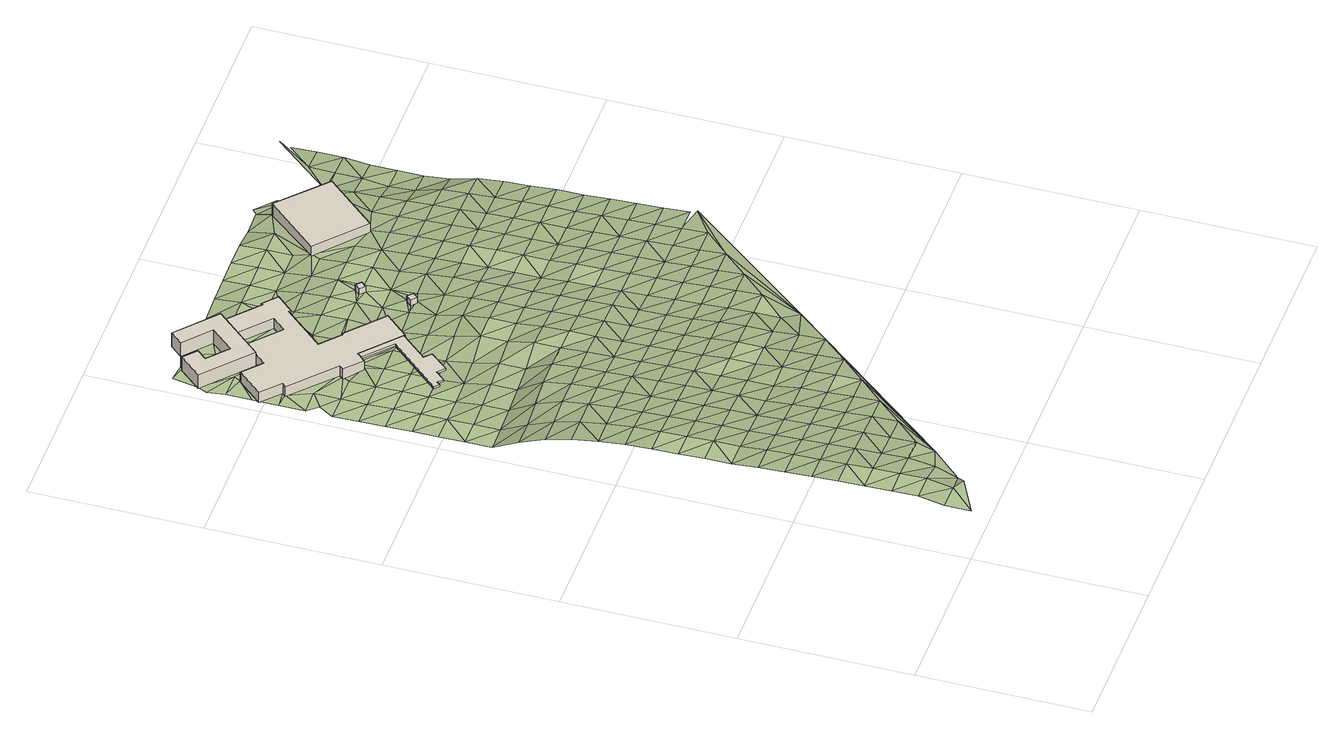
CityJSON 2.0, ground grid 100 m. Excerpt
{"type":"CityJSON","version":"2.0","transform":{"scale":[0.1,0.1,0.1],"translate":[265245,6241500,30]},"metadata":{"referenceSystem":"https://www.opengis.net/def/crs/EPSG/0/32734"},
"CityObjects":{
"building1":{"type":"Building","attributes":{"building":"roof","building:levels":1,"building_height":1.3,"min_height":2.8,"plus_code":"4FRW3F66+V7G","ground_height":38.46,"roof_height":43.86,"bottom_roof_height":42.56},"geometry":[{"type":"Solid","lod":"1","boundaries":[[[[0,1,2,3]],[[1,4,5,2]],[[4,6,7,5]],[[6,8,9,7]],[[8,10,11,9]],[[10,12,13,11]],[[12,14,15,13]],[[14,16,17,15]],[[16,18,19,17]],[[18,20,21,19]],[[20,22,23,21]],[[22,0,3,23]],[[3,2,5,7,9,11,13,15,17,19,21,23]],[[22,20,18,16,14,12,10,8,6,4,1,0]]]]}]},
"building2":{"type":"Building","attributes":{"address":"Salt River Cape Town","building":"university","building:levels":2,"building_height":6.9,"plus_code":"4FRW3F76+358","ground_height":36.92,"roof_height":43.82},"geometry":[{"type":"Solid","lod":"1","boundaries":[[[[24,25,26,27]],[[25,28,29,26]],[[28,30,31,29]],[[30,32,33,31]],[[32,34,35,33]],[[34,36,37,35]],[[36,38,39,37]],[[38,40,41,39]],[[40,42,43,41]],[[42,44,45,43]],[[44,46,47,45]],[[46,48,49,47]],[[48,50,51,49]],[[50,52,53,51]],[[52,54,55,53]],[[54,56,57,55]],[[56,58,59,57]],[[58,60,61,59]],[[60,62,63,61]],[[62,64,65,63]],[[64,66,67,65]],[[66,68,69,67]],[[68,70,71,69]],[[70,72,73,71]],[[72,74,75,73]],[[74,24,27,75]],[[27,26,29,31,33,35,37,39,41,43,45,47,49,51,53,55,57,59,61,63,65,67,69,71,73,75]],[[74,72,70,68,66,64,62,60,58,56,54,52,50,48,46,44,42,40,38,36,34,32,30,28,25,24]]]]}]},
"building3":{"type":"Building","attributes":{"address":"Salt River Cape Town","building":"dormitory","building:levels":3,"beds":"45","residential":"university","building_height":9.7,"plus_code":"4FRW3F76+63X","ground_height":36.3,"roof_height":46},"geometry":[{"type":"Solid","lod":"1","boundaries":[[[[76,77,78,79]],[[77,80,81,78]],[[80,82,83,81]],[[82,84,85,83]],[[84,86,87,85]],[[86,88,89,87]],[[88,90,91,89]],[[90,92,93,91]],[[92,94,95,93]],[[94,76,79,95]],[[79,78,81,83,85,87,89,91,93,95]],[[94,92,90,88,86,84,82,80,77,76]]]]}]},
"building4":{"type":"Building","attributes":{"building":"guardhouse","building:levels":1,"building_height":4.1,"plus_code":"4FRW3F66+WF7","ground_height":41,"roof_height":45.1},"geometry":[{"type":"Solid","lod":"1","boundaries":[[[[96,97,98,99]],[[97,100,101,98]],[[100,102,103,101]],[[102,96,99,103]],[[99,98,101,103]],[[102,100,97,96]]]]}]},
"building5":{"type":"Building","attributes":{"building":"guardhouse","building:levels":1,"building_height":4.1,"plus_code":"4FRW3F76+2F8","ground_height":40.29,"roof_height":44.39},"geometry":[{"type":"Solid","lod":"1","boundaries":[[[[104,105,106,107]],[[105,108,109,106]],[[108,110,111,109]],[[110,104,107,111]],[[107,106,109,111]],[[110,108,105,104]]]]}]},
"building6":{"type":"Building","attributes":{"address":"All Office 9 Browning Road Salt River 7925 Cape Town","building":"retail","building:levels":3,"building_height":9.7,"plus_code":"4FRW3F76+5M5","ground_height":34.7,"roof_height":44.4},"geometry":[{"type":"Solid","lod":"1","boundaries":[[[[112,113,114,115]],[[113,116,117,114]],[[116,118,119,117]],[[118,112,115,119]],[[115,114,117,119]],[[118,116,113,112]]]]}]},
"terrain1":{"type":"TINRelief","geometry":[{"type":"CompositeSurface","lod":"1","boundaries":[[[120,121,122]],[[120,123,121]],[[122,124,120]],[[125,123,126]],[[120,126,123]],[[127,128,125]],[[126,127,125]],[[126,120,129]],[[130,128,131]],[[120,124,129]],[[127,132,128]],[[130,131,133]],[[128,132,131]],[[134,127,126]],[[129,134,126]],[[135,133,136]],[[127,137,132]],[[133,131,136]],[[134,137,127]],[[138,139,135]],[[136,138,135]],[[132,140,131]],[[137,141,132]],[[134,129,142]],[[139,143,144]],[[131,140,136]],[[138,143,139]],[[132,141,140]],[[137,134,142]],[[145,144,146]],[[136,147,138]],[[143,148,144]],[[137,149,141]],[[147,136,140]],[[145,146,150]],[[144,148,146]],[[149,137,142]],[[143,138,151]],[[138,147,151]],[[152,150,153]],[[141,154,140]],[[149,155,141]],[[148,143,156]],[[150,146,153]],[[147,140,154]],[[151,156,143]],[[141,155,154]],[[157,158,152]],[[148,159,146]],[[153,157,152]],[[147,160,151]],[[142,161,149]],[[148,156,159]],[[158,162,163]],[[160,147,154]],[[146,164,153]],[[149,161,155]],[[157,162,158]],[[156,151,165]],[[164,146,159]],[[165,151,160]],[[166,163,167]],[[168,157,153]],[[154,155,169]],[[162,170,163]],[[156,171,159]],[[168,153,164]],[[166,167,172]],[[154,169,160]],[[163,170,167]],[[171,156,165]],[[155,161,169]],[[162,157,173]],[[174,161,142]],[[164,159,175]],[[157,168,173]],[[176,172,177]],[[165,160,178]],[[175,159,171]],[[162,179,170]],[[172,167,177]],[[160,169,178]],[[168,164,180]],[[179,162,173]],[[181,182,176]],[[183,171,165]],[[180,164,175]],[[177,181,176]],[[178,183,165]],[[170,184,167]],[[168,185,173]],[[161,174,169]],[[179,186,170]],[[182,187,188]],[[171,189,175]],[[168,180,185]],[[167,184,177]],[[169,174,178]],[[181,187,182]],[[170,186,184]],[[183,189,171]],[[142,190,174]],[[173,191,179]],[[191,173,185]],[[192,188,193]],[[177,194,181]],[[180,175,195]],[[178,196,183]],[[187,197,188]],[[189,198,175]],[[186,179,199]],[[194,177,184]],[[196,178,174]],[[192,193,200]],[[180,195,185]],[[188,197,193]],[[191,199,179]],[[175,198,195]],[[187,181,201]],[[189,183,202]],[[203,184,186]],[[181,194,201]],[[183,196,202]],[[204,200,205]],[[191,185,206]],[[203,186,199]],[[197,187,207]],[[198,189,208]],[[142,209,190]],[[193,205,200]],[[206,185,195]],[[194,184,210]],[[201,207,187]],[[202,208,189]],[[211,204,212]],[[213,199,191]],[[196,174,190]],[[210,184,203]],[[197,214,193]],[[198,215,195]],[[205,212,204]],[[206,213,191]],[[194,216,201]],[[196,190,202]],[[197,207,214]],[[198,208,215]],[[217,218,211]],[[216,194,210]],[[193,219,205]],[[203,199,220]],[[195,221,206]],[[212,217,211]],[[213,222,199]],[[207,201,223]],[[208,202,224]],[[219,193,214]],[[221,195,215]],[[210,203,220]],[[223,201,216]],[[220,199,222]],[[224,202,190]],[[218,225,226]],[[209,142,227]],[[212,205,228]],[[217,225,218]],[[207,229,214]],[[213,206,230]],[[208,231,215]],[[205,219,228]],[[221,232,206]],[[233,234,235]],[[236,233,226]],[[216,210,237]],[[229,207,223]],[[231,208,224]],[[238,217,212]],[[222,213,230]],[[220,237,210]],[[206,232,230]],[[236,234,233]],[[239,240,235]],[[219,214,241]],[[215,242,221]],[[236,226,225]],[[228,238,212]],[[216,243,223]],[[239,235,234]],[[241,214,229]],[[242,215,231]],[[217,244,225]],[[220,222,245]],[[224,190,209]],[[237,243,216]],[[219,246,228]],[[240,247,248]],[[232,221,249]],[[238,244,217]],[[230,245,222]],[[229,223,250]],[[209,231,224]],[[248,247,251]],[[246,219,241]],[[249,221,242]],[[237,220,252]],[[243,250,223]],[[253,236,225]],[[142,254,227]],[[238,228,255]],[[232,256,230]],[[244,257,225]],[[252,220,245]],[[258,259,251]],[[236,260,234]],[[229,261,241]],[[231,262,242]],[[255,228,246]],[[232,249,256]],[[259,258,263]],[[225,257,253]],[[243,237,264]],[[250,261,229]],[[209,262,231]],[[251,247,258]],[[238,265,244]],[[245,230,266]],[[252,264,237]],[[246,241,267]],[[238,255,265]],[[260,236,253]],[[266,230,256]],[[243,268,250]],[[249,242,269]],[[261,267,241]],[[262,270,242]],[[257,244,271]],[[272,273,263]],[[245,274,252]],[[264,268,243]],[[256,249,269]],[[275,263,258]],[[276,244,265]],[[274,245,266]],[[242,270,269]],[[253,257,271]],[[255,246,277]],[[261,250,278]],[[271,244,276]],[[267,279,246]],[[247,275,258]],[[264,252,280]],[[209,227,262]],[[268,278,250]],[[275,247,281]],[[273,272,282]],[[265,255,277]],[[266,256,283]],[[246,279,277]],[[274,280,252]],[[267,261,284]],[[270,262,227]],[[283,256,269]],[[276,285,271]],[[278,284,261]],[[286,282,272]],[[287,276,265]],[[268,264,288]],[[266,289,274]],[[264,280,290]],[[279,267,291]],[[269,270,292]],[[287,265,277]],[[289,266,283]],[[293,275,281]],[[294,295,286]],[[268,288,278]],[[284,291,267]],[[294,296,295]],[[264,290,288]],[[227,292,270]],[[297,282,286]],[[298,285,276]],[[280,274,299]],[[285,298,300]],[[301,277,279]],[[302,283,269]],[[276,287,298]],[[299,274,289]],[[295,297,286]],[[284,278,303]],[[291,301,279]],[[292,302,269]],[[280,304,290]],[[278,288,303]],[[305,287,277]],[[306,289,283]],[[280,299,304]],[[307,295,296]],[[308,291,284]],[[298,309,300]],[[301,305,277]],[[302,306,283]],[[307,297,295]],[[287,309,298]],[[303,308,284]],[[290,310,288]],[[299,289,311]],[[254,292,227]],[[304,312,290]],[[275,293,313]],[[314,309,287]],[[291,315,301]],[[305,316,287]],[[306,311,289]],[[314,287,316]],[[317,293,318]],[[319,320,321]],[[288,310,303]],[[292,322,302]],[[308,315,291]],[[290,312,310]],[[318,293,323]],[[304,299,324]],[[321,325,319]],[[321,320,326]],[[311,324,299]],[[317,313,293]],[[305,301,327]],[[303,328,308]],[[306,302,329]],[[315,330,301]],[[322,292,254]],[[316,331,314]],[[332,312,304]],[[328,303,310]],[[318,333,317]],[[305,327,316]],[[306,329,311]],[[319,325,334]],[[323,333,318]],[[301,330,327]],[[324,332,304]],[[302,322,329]],[[326,335,321]],[[315,308,336]],[[313,337,76]],[[338,314,331]],[[325,321,335]],[[308,328,336]],[[313,317,339]],[[331,316,340]],[[310,312,341]],[[324,311,342]],[[326,338,343]],[[343,335,326]],[[332,344,312]],[[330,315,345]],[[316,327,340]],[[311,329,342]],[[328,310,341]],[[336,345,315]],[[312,344,341]],[[346,332,324]],[[347,325,335]],[[348,334,325]],[[349,313,339]],[[331,350,338]],[[330,351,327]],[[348,325,347]],[[337,313,352]],[[353,322,254]],[[350,331,340]],[[342,346,324]],[[328,354,336]],[[329,322,353]],[[330,345,351]],[[343,338,355]],[[332,356,344]],[[339,48,349]],[[354,328,341]],[[313,349,352]],[[357,335,343]],[[327,358,340]],[[329,353,342]],[[346,356,332]],[[345,336,359]],[[350,355,338]],[[327,351,358]],[[347,360,348]],[[347,335,357]],[[349,48,46]],[[343,355,357]],[[359,336,354]],[[350,340,361]],[[341,344,362]],[[363,346,342]],[[356,364,344]],[[360,44,348]],[[365,352,349]],[[345,366,351]],[[367,340,358]],[[353,363,342]],[[46,365,349]],[[350,368,355]],[[350,361,96]],[[367,361,340]],[[369,360,347]],[[341,362,354]],[[368,350,96]],[[366,345,359]],[[344,364,362]],[[370,353,254]],[[356,346,371]],[[44,372,46]],[[357,369,347]],[[46,372,365]],[[358,351,373]],[[346,363,371]],[[359,354,374]],[[365,375,352]],[[373,351,366]],[[44,360,376]],[[355,105,357]],[[364,356,377]],[[355,368,378]],[[367,379,361]],[[369,376,360]],[[354,362,374]],[[380,361,379]],[[367,358,381]],[[382,372,44]],[[371,377,356]],[[378,368,380]],[[369,357,110]],[[382,365,372]],[[355,378,105]],[[383,366,359]],[[370,363,353]],[[357,105,384]],[[381,358,373]],[[357,384,110]],[[379,378,380]],[[364,385,362]],[[374,383,359]],[[382,44,376]],[[363,370,371]],[[364,377,385]],[[365,386,375]],[[379,367,387]],[[366,388,373]],[[367,381,389]],[[254,390,370]],[[391,376,369]],[[362,392,374]],[[391,369,110]],[[386,365,382]],[[393,105,378]],[[383,388,366]],[[105,393,108]],[[378,379,387]],[[377,371,394]],[[367,389,387]],[[392,362,385]],[[381,373,395]],[[108,391,110]],[[394,371,370]],[[382,376,396]],[[397,383,374]],[[393,391,108]],[[398,375,386]],[[373,388,395]],[[377,399,385]],[[391,396,376]],[[397,374,392]],[[378,400,393]],[[389,381,401]],[[387,402,378]],[[399,377,394]],[[403,386,382]],[[388,383,404]],[[395,401,381]],[[393,400,391]],[[392,385,405]],[[396,403,382]],[[378,402,400]],[[383,397,404]],[[389,406,387]],[[405,385,399]],[[407,398,386]],[[390,394,370]],[[401,406,389]],[[396,391,408]],[[395,388,409]],[[397,392,410]],[[403,407,386]],[[404,411,388]],[[402,387,412]],[[394,390,399]],[[391,400,408]],[[410,392,405]],[[401,395,409]],[[406,412,387]],[[409,388,411]],[[413,390,254]],[[397,414,404]],[[407,415,398]],[[416,403,396]],[[417,405,399]],[[408,418,396]],[[414,397,410]],[[419,400,402]],[[412,420,402]],[[399,390,417]],[[406,401,421]],[[411,404,422]],[[416,396,418]],[[409,423,401]],[[424,407,403]],[[400,419,408]],[[402,420,419]],[[422,404,414]],[[412,406,421]],[[410,405,425]],[[416,426,403]],[[401,423,421]],[[405,417,427]],[[407,424,415]],[[411,428,409]],[[403,426,424]],[[418,408,429]],[[414,410,425]],[[428,411,422]],[[405,427,425]],[[412,430,420]],[[429,408,419]],[[429,416,418]],[[423,409,431]],[[417,390,432]],[[412,421,430]],[[414,433,422]],[[415,424,434]],[[431,409,428]],[[435,419,420]],[[427,417,432]],[[433,414,425]],[[423,436,421]],[[430,435,420]],[[437,426,416]],[[438,428,422]],[[436,423,431]],[[424,426,437]],[[427,439,425]],[[440,416,429]],[[422,433,438]],[[419,440,429]],[[441,430,421]],[[435,442,419]],[[439,427,432]],[[424,437,434]],[[441,421,436]],[[442,440,419]],[[390,413,432]],[[431,428,443]],[[433,425,444]],[[428,438,445]],[[430,446,435]],[[444,425,439]],[[436,431,443]],[[430,441,446]],[[428,445,443]],[[447,434,437]],[[437,416,448]],[[442,435,449]],[[438,433,450]],[[433,444,451]],[[436,452,441]],[[439,432,413]],[[435,446,449]],[[445,438,450]],[[452,436,443]],[[450,433,451]],[[453,440,442]],[[444,439,454]],[[449,453,442]],[[441,455,446]],[[445,456,443]],[[447,437,448]],[[452,457,441]],[[444,458,451]],[[456,445,450]],[[440,453,459]],[[446,455,449]],[[441,457,455]],[[454,458,444]],[[460,452,443]],[[450,451,461]],[[460,443,456]],[[448,462,447]],[[449,463,453]],[[458,461,451]],[[457,452,464]],[[463,449,455]],[[465,456,450]],[[112,440,459]],[[452,460,464]],[[466,462,448]],[[459,453,467]],[[461,465,450]],[[453,463,467]],[[468,466,448]],[[457,469,455]],[[470,460,456]],[[464,471,457]],[[472,466,468]],[[465,470,456]],[[463,455,469]],[[467,473,459]],[[457,471,469]],[[464,460,474]],[[468,448,112]],[[468,475,472]],[[473,476,459]],[[470,474,460]],[[463,477,467]],[[112,459,476]],[[478,471,464]],[[477,463,469]],[[474,478,464]],[[473,467,479]],[[112,480,468]],[[479,467,477]],[[469,471,481]],[[478,482,471]],[[112,476,483]],[[473,484,476]],[[480,112,483]],[[469,481,477]],[[484,473,479]],[[471,482,481]],[[485,483,476]],[[479,477,486]],[[485,476,484]],[[487,480,483]],[[477,481,486]],[[488,484,479]],[[483,485,487]],[[486,488,479]],[[489,480,487]],[[484,490,485]],[[488,490,484]],[[487,485,491]],[[490,492,485]],[[480,489,493]],[[487,491,489]],[[485,492,491]],[[491,494,489]],[[489,494,495]]]}]}
},
"vertices":[
[451,3577,126],[609,3434,126],[609,3434,139],[451,3577,139],[336,3131,126],[336,3131,139],[364,3106,126],[364,3106,139],[380,3125,126],[380,3125,139],[408,3099,126],[408,3099,139],[458,3153,126],[458,3153,139],[500,3115,126],[500,3115,139],[592,3221,126],[592,3221,139],[553,3259,126],[553,3259,139],[690,3413,126],[690,3413,139],[475,3603,126],[475,3603,139],
[451,3577,69],[475,3603,69],[475,3603,138],[451,3577,138],[690,3413,69],[690,3413,138],[697,3407,69],[697,3407,138],[820,3543,69],[820,3543,138],[605,3735,69],[605,3735,138],[598,3728,69],[598,3728,138],[484,3830,69],[484,3830,138],[692,4062,69],[692,4062,138],[703,4052,69],[703,4052,138],[792,4150,69],[792,4150,138],[712,4221,69],[712,4221,138],[704,4211,69],[704,4211,138],[532,4365,69],[532,4365,138],[445,4270,69],[445,4270,138],[613,4119,69],[613,4119,138],[544,4043,69],[544,4043,138],[372,4197,69],[372,4197,138],[249,4061,69],[249,4061,138],[140,4158,69],[140,4158,138],[9,4013,69],[9,4013,138],[119,3914,69],[119,3914,138],[97,3891,69],[97,3891,138],[349,3664,69],[349,3664,138],[329,3641,69],[329,3641,138],[427,3553,69],[427,3553,138],
[312,4600,63],[248,4529,63],[248,4529,160],[312,4600,160],[401,4394,63],[401,4394,160],[283,4261,63],[283,4261,160],[165,4365,63],[165,4365,160],[215,4422,63],[215,4422,160],[140,4488,63],[140,4488,160],[25,4358,63],[25,4358,160],[295,4120,63],[295,4120,160],[542,4397,63],[542,4397,160],
[966,3460,110],[997,3433,110],[997,3433,151],[966,3460,151],[1023,3463,110],[1023,3463,151],[992,3490,110],[992,3490,151],
[976,3755,103],[1007,3728,103],[1007,3728,144],[976,3755,144],[1034,3759,103],[1034,3759,144],[1003,3785,103],[1003,3785,144],
[1775,4161,47],[1505,4410,47],[1505,4410,144],[1775,4161,144],[1232,4104,47],[1232,4104,144],[1505,3860,47],[1505,3860,144],
[159,150,348],[9,150,348],[9,0,348],[9,300,374],[230,113,348],[9,450,372],[159,300,374],[159,450,372],[9,600,366],[297,168,300],[9,750,362],[159,750,362],[159,600,366],[9,900,355],[309,300,338],[9,1050,348],[159,900,355],[309,450,358],[159,1050,348],[9,1200,341],[309,750,346],[309,600,352],[449,342,316],[159,1200,341],[9,1350,328],[9,1500,328],[159,1500,328],[309,900,339],[159,1350,328],[460,450,344],[9,1650,322],[309,1050,332],[9,1800,316],[159,1650,322],[460,750,335],[460,600,341],[309,1200,325],[159,1800,316],[9,1950,308],[309,1350,314],[460,900,327],[610,600,329],[159,1950,308],[9,2100,292],[309,1500,314],[460,1050,319],[9,2250,268],[159,2250,268],[309,1650,307],[610,750,324],[159,2100,292],[460,1200,311],[9,2400,227],[309,1800,301],[760,750,313],[460,1350,299],[9,2550,168],[159,2400,227],[610,900,315],[309,1950,294],[460,1500,299],[159,2550,168],[9,2700,93],[610,1050,307],[309,2250,271],[460,1650,292],[309,2100,284],[159,2700,93],[9,2850,93],[610,1200,294],[910,900,299],[460,1800,287],[9,3000,89],[159,3000,89],[309,2400,248],[610,1500,279],[760,900,305],[159,2850,93],[610,1350,279],[460,1950,279],[9,3150,88],[309,2550,194],[760,1050,295],[460,2100,272],[9,3300,84],[159,3150,88],[610,1650,275],[309,2700,107],[760,1200,285],[1060,1050,281],[460,2250,264],[9,3450,79],[159,3300,84],[610,1800,271],[309,2850,107],[760,1350,263],[460,2400,249],[159,3450,79],[9,3600,77],[309,3000,90],[610,2100,256],[760,1500,263],[610,1950,263],[460,2550,223],[910,1050,293],[159,3600,77],[62,3688,77],[1211,1200,260],[309,3150,87],[460,2700,129],[760,1800,252],[910,1200,284],[760,1650,255],[9,3750,77],[97,3891,78],[9,3900,77],[159,3750,77],[610,2250,250],[309,3300,84],[119,3914,78],[9,4013,76],[460,2850,129],[910,1350,274],[610,2400,241],[309,3450,79],[760,1950,246],[460,3000,95],[140,4158,76],[9,4050,76],[910,1500,255],[610,2550,228],[9,4200,76],[760,2100,238],[329,3641,78],[1403,1400,224],[460,3150,86],[910,1650,255],[309,3600,78],[159,4200,76],[0,4304,72],[349,3664,78],[610,2700,154],[1060,1200,273],[25,4358,72],[760,2250,234],[460,3300,85],[910,1800,241],[610,2850,154],[760,2400,229],[1060,1500,249],[1060,1350,264],[427,3553,89],[140,4488,71],[55,4512,71],[910,1950,232],[295,4120,78],[460,3450,81],[610,3150,92],[760,2550,219],[610,3000,117],[910,2100,226],[249,4061,78],[159,4500,71],[1060,1650,249],[760,2700,219],[451,3577,89],[215,4422,72],[610,3300,85],[910,2400,216],[1060,1800,235],[910,2250,220],[760,2850,185],[1211,1350,251],[372,4197,78],[165,4365,72],[309,4350,76],[283,4261,78],[248,4529,70],[610,3450,90],[1060,1950,221],[475,3603,89],[760,3000,185],[1211,1500,237],[910,2550,214],[1060,2100,211],[760,3150,143],[1211,1650,237],[401,4394,73],[910,2700,206],[690,3413,94],[1060,2400,201],[1211,1800,225],[1060,2250,205],[542,4397,65],[697,3407,94],[910,2850,189],[760,3300,116],[445,4270,77],[460,4200,77],[484,3830,78],[598,3728,84],[610,3750,84],[1361,1500,208],[544,4043,72],[1211,1950,209],[610,3900,78],[605,3735,84],[910,3150,167],[1060,2550,196],[1361,1650,209],[910,3000,189],[760,3450,94],[1211,2100,199],[613,4119,72],[692,4062,83],[760,3750,106],[1060,2700,191],[460,4500,65],[820,3543,98],[532,4365,73],[910,3300,134],[1211,2400,190],[1361,1800,201],[760,3600,98],[1211,2250,193],[1060,2850,181],[1361,1950,191],[760,3900,100],[703,4052,83],[610,4350,65],[910,3450,110],[1060,3000,181],[610,4500,38],[1511,1650,209],[1211,2550,184],[910,3600,105],[1361,2100,182],[910,3750,105],[1060,3150,170],[1211,2700,178],[760,4050,83],[997,3433,123],[1361,2400,167],[1511,1800,201],[1361,2250,174],[760,4350,69],[1211,2850,167],[1060,3300,152],[992,3490,123],[910,3900,104],[1661,1800,192],[1511,1950,191],[760,4200,69],[1211,3000,167],[1361,2550,160],[760,4500,56],[910,4050,93],[1511,2100,182],[1060,3600,108],[1060,3450,123],[1023,3463,123],[1211,3150,161],[910,4200,69],[1361,2700,155],[976,3755,105],[1511,2250,174],[910,4350,69],[1211,3450,136],[1361,2850,141],[1211,3300,151],[1811,1950,175],[1060,3900,99],[1511,2400,167],[1060,3750,103],[1661,1950,183],[1361,3000,141],[1060,4050,90],[1511,2550,160],[910,4500,63],[1661,2100,173],[1211,3750,104],[1361,3150,136],[1211,3600,116],[1060,4200,71],[1511,2700,155],[1661,2250,164],[1361,3300,130],[1060,4350,71],[1211,3900,99],[1511,3000,141],[1661,2400,159],[1511,2850,141],[1361,3450,123],[2134,2215,145],[1661,2550,152],[1060,4500,65],[1232,4104,87],[1811,2100,165],[1211,4050,87],[1361,3750,103],[1361,3600,115],[1511,3300,130],[1661,2700,144],[1511,3150,136],[1211,4350,71],[1811,2400,150],[1211,4200,71],[1811,2250,156],[1661,2850,130],[1361,3900,94],[1511,3450,123],[1661,3000,130],[1962,2100,159],[1811,2550,142],[1211,4500,65],[1511,3600,115],[1661,3150,126],[1361,4350,66],[1811,2700,135],[1962,2250,152],[1505,3860,94],[1661,3300,120],[1511,3750,103],[1811,3000,123],[1962,2400,143],[1811,2850,123],[1661,3450,113],[1361,4500,37],[1505,4410,66],[1661,3600,104],[1962,2700,128],[1962,2550,134],[1811,3150,118],[1661,3750,94],[2112,2250,145],[1811,3450,100],[1962,2850,116],[1811,3300,111],[2112,2400,136],[1661,3900,86],[1962,3000,116],[2112,2550,128],[1505,4505,37],[1811,3600,90],[1962,3150,108],[2112,2700,120],[1511,4500,37],[1811,3750,81],[1614,4391,61],[1962,3450,87],[2112,2850,109],[1962,3300,98],[1542,4529,37],[1811,3900,70],[2112,3000,109],[1650,4430,41],[1811,4050,65],[1962,3600,76],[2112,3150,96],[1962,3750,31],[1810,4211,47],[2112,3450,72],[2112,3300,87],[1811,4200,47],[1962,3900,19],[1962,4050,39],[2112,3600,26],[1962,4200,39],[2112,3750,10],[1962,4350,39],[2112,3900,9],[2112,4200,23],[2112,4050,11],[2140,4569,16],[2112,4350,23],[2112,4500,16]
]}
